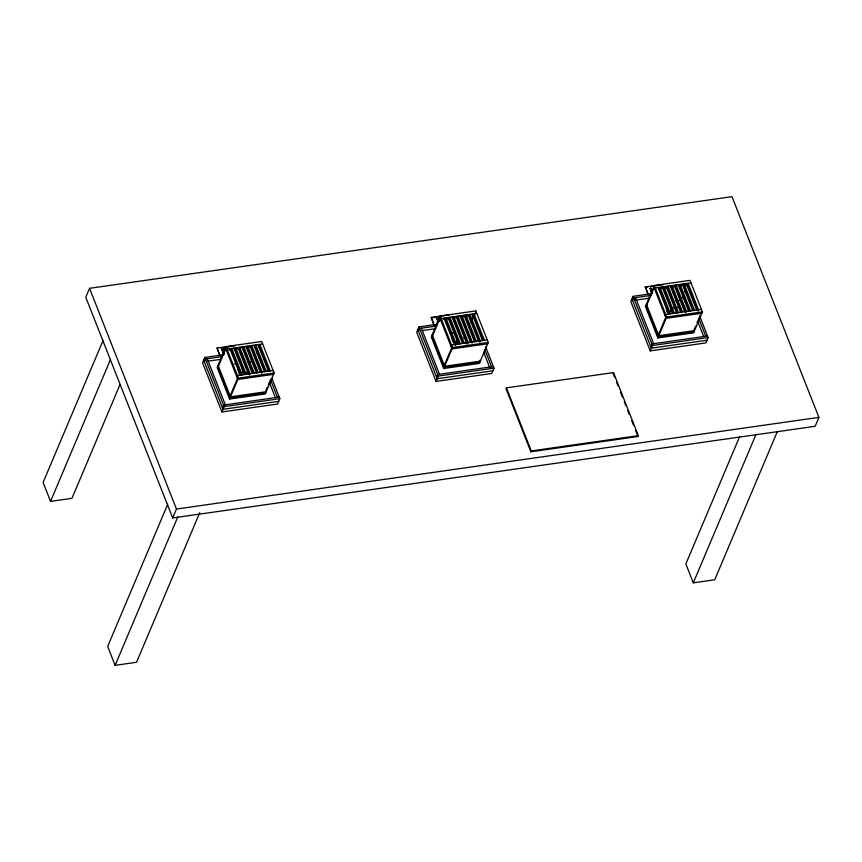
<?xml version="1.0" encoding="UTF-8"?>
<svg xmlns="http://www.w3.org/2000/svg" width="862" height="862" viewBox="0 0 862 862"><rect width="100%" height="100%" fill="white"/><g stroke="black" fill="none" stroke-linecap="round" stroke-linejoin="round"><path stroke-width="1.29" d="M242.448 371.479L242.491 369.033M456.58 342.149L456.644 338.475M670.744 310.374L670.787 307.928L679.127 307.314M89.54 288.328L85.769 297.239L172.691 517.954L815.14 426.291L818.9 417.37L731.978 196.665L89.54 288.328L176.462 509.043L172.691 517.954M103.149 340.307L43.1 482.461L50.546 501.382L71.966 498.322L120.001 384.592M50.546 501.382L110.605 359.217M223.366 354.788L204.811 357.439L202.548 362.783L221.922 411.971L277.596 404.03L279.859 398.686L271.886 378.44M204.294 361.695L205.425 359.012L221.34 356.749M234.712 345.877L217.062 347.979L219.659 355.521M222.719 351.825L223.495 351.599L222.719 351.825L221.911 349.487L225.478 348.981M222.967 352.461L223.689 352.364L222.374 348.754L223.84 354.67M225.995 346.567L217.149 367.514L229.561 399.041L265.259 393.956L274.105 373.009L261.682 341.481L225.995 346.567L238.408 378.095L229.561 399.041M218.463 366.231L225.801 348.851M226.426 350.425L226.986 349.088L262.684 344.003M167.724 504.259L107.675 646.425L115.12 665.335L136.53 662.285L199.715 512.707M222.428 407.726L223.56 405.054L279.234 397.102M221.922 411.971L224.174 406.627L204.811 357.439M236.856 376.909L237.416 375.573L273.114 370.488M115.12 665.335L177.777 516.995M230.132 395.873L237.481 378.493M254.549 357.816L255.529 355.5M256.51 353.183L257.49 350.866M258.956 347.386L259.936 345.069M267.295 387.307L265.83 390.777L266.196 391.725L230.51 396.822L218.086 365.283M268.276 384.991L270.722 379.194M437.508 324.231L418.954 326.881L416.691 332.236L436.064 381.413L491.739 373.472L494.001 368.128L485.543 346.643M418.447 331.137L419.578 328.465L436.808 325.998M449.048 314.878L431.205 317.421L433.812 324.963M436.711 318.962C435.633 317.669 438.984 320.017 440.288 318.455M437.637 321.041L437.12 321.903L437.831 321.806L437.637 321.041L439.545 320.772M440.148 316.009L431.291 336.956L443.714 368.494L479.401 363.398L488.248 342.451L475.835 310.923L440.148 316.009L452.561 347.548L443.714 368.494M439.631 318.423L439.372 317.798L436.463 318.337M432.605 335.674L439.954 318.293M440.568 319.877L441.139 318.531L476.826 313.445M443.424 319.468L443.995 318.132L454.425 344.617M455.47 317.744L456.041 316.408L466.471 342.893M436.571 377.168L437.702 374.496L493.387 366.555M436.064 381.413L438.327 376.069L418.954 326.881M450.998 346.362L451.569 345.026L487.256 339.93M444.286 365.316L451.623 347.936M467.516 316.031L468.088 314.695L478.518 341.18M470.652 322.625L474.078 314.511M475.274 312.26L475.835 310.923M466.008 343.895L466.945 341.675M506.425 387.857L506.048 388.751L530.884 451.807L637.955 436.528L638.333 435.644L613.507 372.578L506.425 387.857L531.261 450.923L530.884 451.807M651.661 293.683L633.096 296.323L630.844 301.678L650.217 350.866L705.892 342.914L708.155 337.57L699.685 316.085M632.589 300.579L633.721 297.907L650.961 295.44M647.955 294.405L645.347 286.863L663.007 284.762M613.507 372.578L613.13 373.472L614.584 377.179M650.142 288.511L650.918 288.274L651.726 290.613L651.015 290.72L650.142 288.511L650.918 288.274M651.015 290.72L650.207 288.382M651.263 291.345L652.038 291.108L651.263 291.345L652.135 293.554M654.29 285.462L645.444 306.409L657.857 337.936L693.554 332.84L702.401 311.893L689.977 280.365L654.29 285.462L666.703 316.99L657.857 337.936M646.759 305.126L654.096 287.736L655.163 287.585M654.721 289.32L655.282 287.983L690.979 282.887M661.585 288.339L662.156 287.003L672.586 313.488M673.631 286.615L674.203 285.279L684.633 311.764M650.724 346.61L651.855 343.938L707.53 335.997M650.217 350.866L652.469 345.511L633.096 296.323M665.152 315.804L665.712 314.468L701.409 309.372M658.428 334.758L665.766 317.378M685.678 284.902L686.249 283.566L696.679 310.051M682.359 297.864L683.825 294.384M684.805 292.067L685.786 289.751M687.251 286.281L688.232 283.964M694.115 329.672L695.591 326.192M697.056 322.711L699.998 315.761M739.65 436.592L685.861 563.92L693.317 582.841L714.727 579.781L777.395 431.442M693.317 582.841L755.974 434.491M220.694 347.882L224.519 347.332M227.072 346.966L229.615 346.599M432.293 317.679L436.118 317.141M438.661 316.774L441.215 316.408M645.164 287.305L647.718 286.949M650.26 286.583L654.086 286.033M656.639 285.678L659.182 285.311M222.321 348.894L225.23 348.345L225.424 349.11L221.857 349.627M436.775 318.832L440.342 318.326M229.066 350.047L231.716 349.67M234.356 349.293L239.647 348.539M246.252 347.601L251.542 346.847M444.533 319.306L449.824 318.552M460.405 317.044L465.685 316.289M472.301 315.341L474.94 314.964M658.687 288.748L667.942 287.434M670.582 287.057L675.873 286.303M678.513 285.925L687.768 284.6M651.069 290.58L651.791 290.483M437.584 321.17L439.491 320.901M206.945 361.307L221.534 359.228M422.423 330.566L435.676 328.67M635.24 300.202L649.829 298.123M234.324 363.969L236.964 363.592M247.545 362.083L252.835 361.329M449.792 333.228L455.082 332.473M675.84 300.967L681.12 300.213M238.408 378.095L274.105 373.009M452.561 347.548L488.248 342.451M666.703 316.99L702.401 311.893M694.492 330.609L658.805 335.706L646.381 304.178M265.636 393.061L229.938 398.158L217.526 366.619M479.778 362.503L444.092 367.6L431.668 336.072M693.932 331.945L658.234 337.042L645.821 305.514M224.174 406.627L279.859 398.686M438.327 376.069L494.001 368.128M652.469 345.511L708.155 337.57M278.728 401.358L223.053 409.299L203.68 360.111M492.87 370.8L437.196 378.741L417.822 329.553M707.023 340.242L651.338 348.183L631.975 299.006M531.261 450.923L638.333 435.644M176.462 509.043L818.9 417.37M463.788 337.958L466.17 337.785M670.722 311.591L673.319 311.473M242.437 372.707L248.913 372.406M701.463 312.281L701.83 313.229L666.143 318.326L653.73 286.798M698.554 309.781L688.124 283.296L687.553 284.632L697.983 311.117M698.888 318.832L705.741 336.245M694.535 310.352L684.105 283.867L683.534 285.203L693.501 310.482M697.757 321.504L703.64 336.439M682.23 284.137L692.66 310.622M690.516 310.923L680.086 284.438L679.525 285.775L689.481 311.063M678.211 284.708L688.641 311.193M686.508 311.494L676.077 285.01L675.506 286.346L685.936 312.831M681.864 301.42L685.753 311.301M682.488 312.076L672.058 285.591L671.498 286.927L681.454 312.206M670.183 285.85L680.614 312.335M678.469 312.647L668.039 286.162L667.479 287.499L677.435 312.777M666.164 286.421L676.595 312.917M674.461 313.218L664.031 286.734L663.46 288.07L673.416 313.348M670.442 313.79L660.012 287.305L659.452 288.641L669.408 313.919M658.137 287.574L668.567 314.059M650.864 288.414L651.726 290.613M651.316 291.216L652.189 293.425M645.347 286.863L648.149 293.964M635.509 297.649L653.633 343.679M616.535 382.125L618 385.831M620.435 392.016L622.375 396.962M624.325 401.907L625.79 405.625M627.73 410.571L629.195 414.277M631.63 420.462L633.581 425.408M635.531 430.353L637.955 436.528M487.31 342.839L487.687 343.787L452 348.884L439.577 317.345M484.401 340.339L473.971 313.854L473.41 315.19L483.366 340.468M472.096 314.113L482.526 340.609M484.735 349.39L491.599 366.803M480.393 340.91L469.952 314.425L469.391 315.761L479.822 342.246M483.604 352.062L489.982 368.236M476.374 341.481L465.943 314.996L465.372 316.332L475.328 341.611M464.068 315.266L474.499 341.751M479.972 360.219L480.349 361.167L444.652 366.264L432.239 334.736M472.354 342.052L461.924 315.567L461.364 316.904L471.32 342.192M467.226 330.739L472.096 343.087M460.049 315.837L470.48 342.322M468.346 342.623L457.916 316.138L457.345 317.475L467.775 343.96M464.327 343.205L453.897 316.72L453.326 318.056L463.293 343.335M452.022 316.979L462.452 343.464M460.308 343.776L449.878 317.291L449.317 318.628L459.274 343.906M448.003 317.55L458.433 344.046M456.3 344.347L445.869 317.862L445.298 319.199L455.729 345.684M431.205 317.421L434.47 325.696M421.356 328.207L439.491 374.237M273.168 373.397L273.534 374.345L237.847 379.442L225.435 347.903M270.259 370.897L259.828 344.401L259.257 345.748L269.213 371.026M257.953 344.671L268.384 371.156M270.593 379.937L277.445 397.36M266.239 371.468L255.809 344.983L255.249 346.319L265.205 371.597M269.461 382.62L275.344 397.544M253.934 345.242L264.365 371.737M262.22 372.039L251.79 345.554L251.23 346.89L261.66 373.375M249.926 345.824L260.356 372.309M258.212 372.61L247.782 346.125L247.211 347.461L257.167 372.74M253.083 361.297L257.458 372.406M245.907 346.395L256.337 372.88M254.193 373.181L243.763 346.696L243.203 348.032L253.159 373.321M241.888 346.966L252.318 373.451M250.174 373.752L239.744 347.267L239.183 348.604L249.614 375.089M237.88 347.537L248.31 374.022M246.166 374.334L235.735 347.849L235.164 349.185L245.12 374.464M233.861 348.108L244.291 374.593M242.147 374.905L231.716 348.42L231.156 349.757L241.112 375.035M229.842 348.679L240.272 375.175M221.911 349.487L222.784 351.696M223.032 352.332L223.894 354.53M217.062 347.979L219.853 355.069M207.214 358.764L225.338 404.795M680.312 307.228L681.088 311.117M666.38 308.219L667.156 312.109M452.238 338.777L452.755 341.363M252.286 369.636L252.803 372.222M238.084 369.335L238.86 373.214"/></g></svg>
